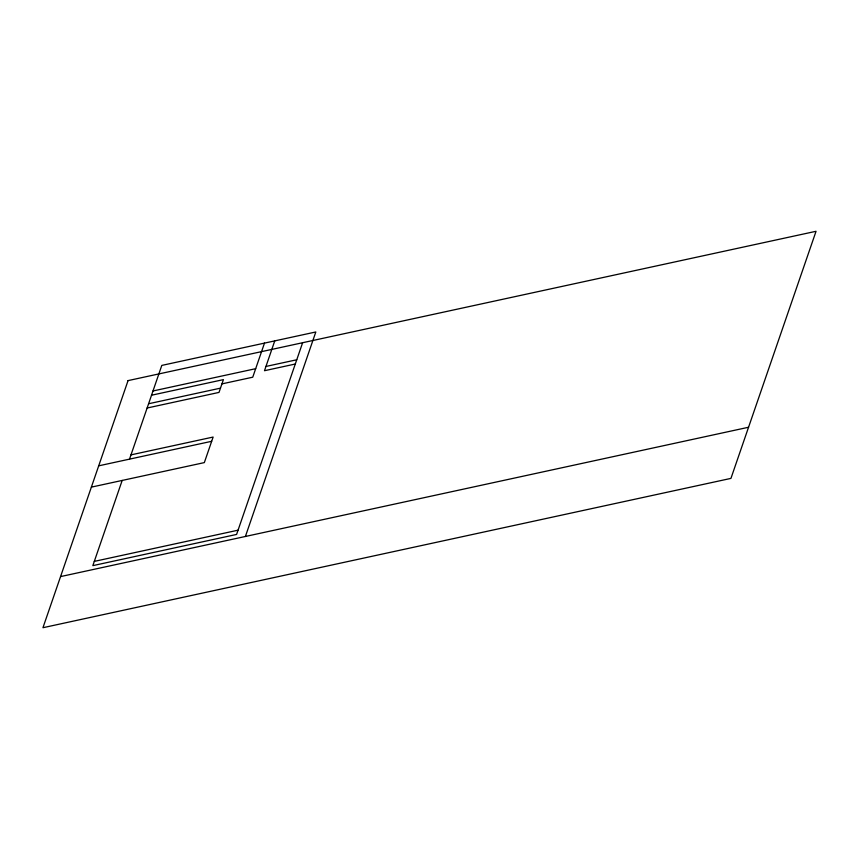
<?xml version="1.0" encoding="UTF-8"?>
<svg xmlns="http://www.w3.org/2000/svg" width="859" height="859" viewBox="0 0 859 859"><rect width="100%" height="100%" fill="white"/><g stroke="black" fill="none" stroke-linecap="round" stroke-linejoin="round"><path stroke-width="1.29" d="M122.182 480.439L92.836 565.641L236.59 534.438L302.626 342.72M129.516 459.136L161.803 365.408L315.822 331.971L245.395 536.478M264.486 343.117L252.75 377.198L222.03 383.866M274.751 340.894L264.486 370.712L295.292 364.023M152.999 390.974L255.681 368.683M265.946 366.449L296.752 359.771M151.528 395.226L223.415 379.624L219.013 392.413L147.125 408.014M148.596 403.751L220.473 388.15M130.987 454.873L213.139 437.048L204.335 462.604L91.376 487.128M98.71 465.825L211.668 441.301M94.297 561.389L238.061 530.186M60.559 576.593L748.554 427.256M128.055 380.612L42.95 627.714L730.945 478.388L816.05 231.286L128.055 380.612"/></g></svg>
